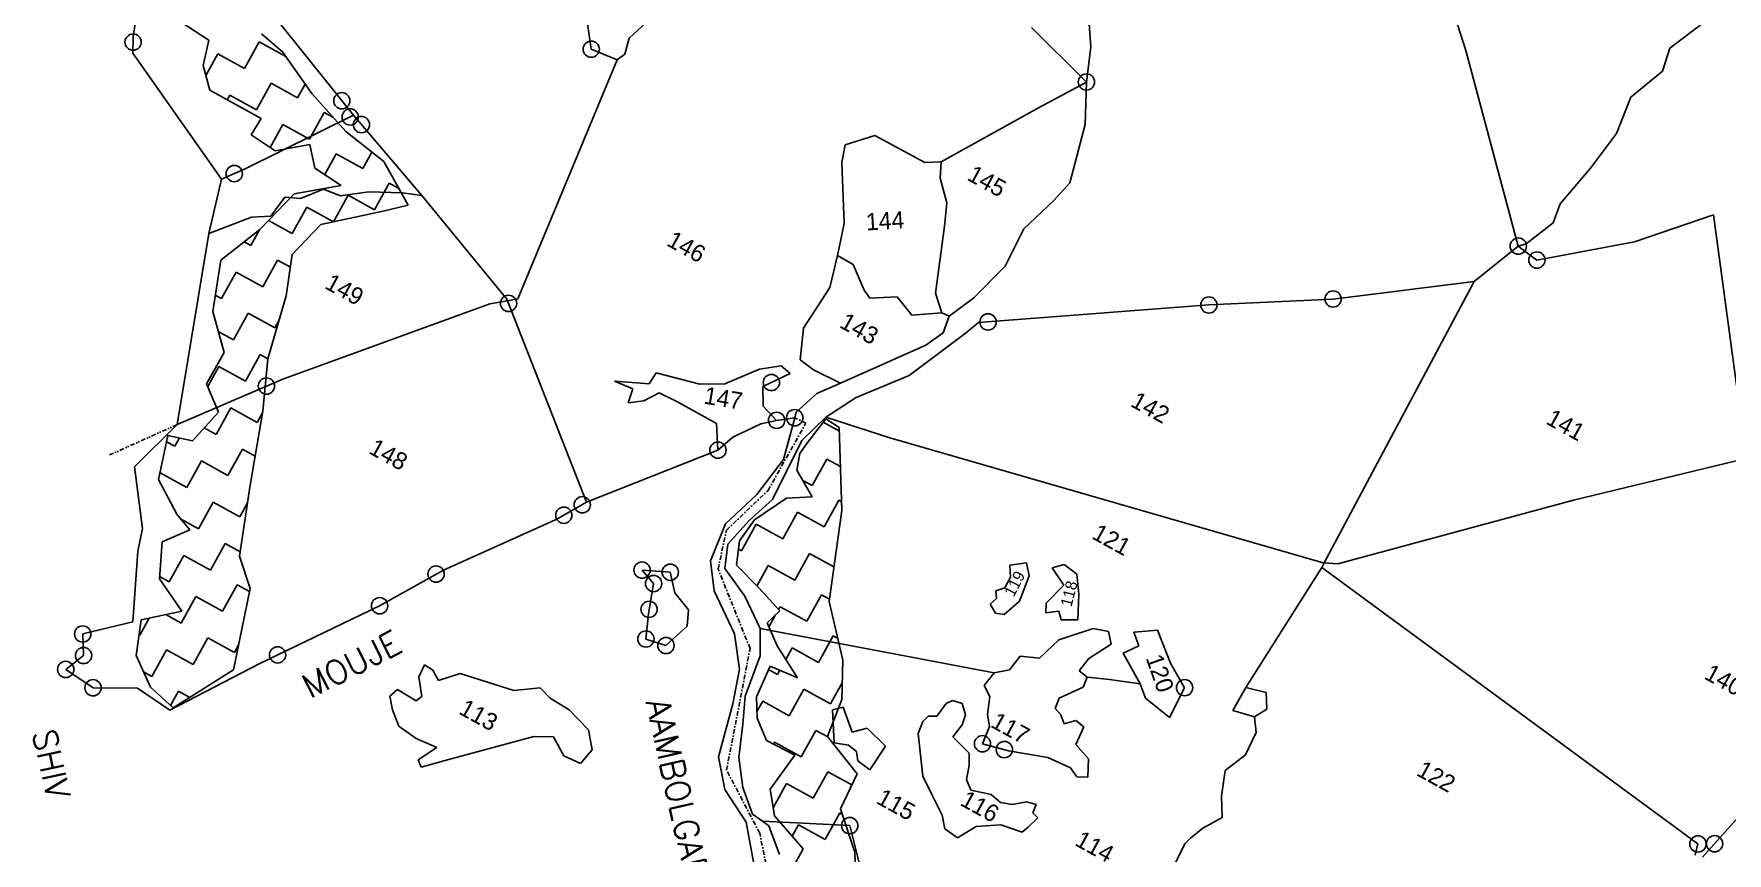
# Model space of a CAD drawing. Header units: metres. Extents: x 322054 to 327919, y 1839216 to 1844053.
# Drawn here: x 322076 to 323923, y 1840922 to 1841816 of the extents above; entities that cross this region are included whole.
import ezdxf

# ---------------------------------------------------------------- set-up
doc = ezdxf.new("R2010")
doc.units = ezdxf.units.M
doc.header["$MEASUREMENT"] = 0
doc.linetypes.add('DASHDOT', pattern=[1, 0.5, -0.25, 0, -0.25])
doc.linetypes.add('DIVIDE', pattern=[1.25, 0.5, -0.25, 0, -0.25, 0, -0.25])
for name, color, linetype in [('LINE_WATER', 4, 'Continuous'), ('POLY_HATCH', 12, 'Continuous'), ('POLY_PARCEL', 6, 'Continuous'), ('POLY_WATER', 4, 'Continuous'), ('TEXT_MAPOUT', 7, 'Continuous'), ('TEXT_PARCEL', 7, 'Continuous'), ('V_BOUND_LINE', 7, 'Continuous'), ('V_BOUND_STREAM_LINE', 7, 'DASHDOT'), ('V_DIVIDE_LINE', 7, 'DIVIDE')]:
    doc.layers.add(name, color=color, linetype=linetype)
doc.styles.get("Standard").update_dxf_attribs({"font": 'simplex.shx'})
doc.styles.add('TEXT_MAP', font='', dxfattribs={"height": 2.5})
doc.styles.get('TEXT_MAP').set_extended_font_data('Kruti Dev 050')

msp = doc.modelspace()

# ---------------------------------------------------------------- linework, layer by layer
for centre in [(322184.6, 1841807.4), (322684.2, 1841799.7), (323224.3, 1841763.9), (322412.2, 1841743.4), (322421.3, 1841725.8), (322433.6, 1841717.4), (322294.9, 1841664), (323695.2, 1841584.8), (323715.5, 1841569.6), (322594, 1841522.3), (323357.8, 1841520.6), (323493.3, 1841527.1), (323117, 1841502.1), (322330, 1841432.1), (322880.7, 1841436), (322886.4, 1841394.7), (322906.1, 1841397.6), (322822.4, 1841362.2), (322654.3, 1841291.2), (322674.4, 1841302.6), (322515, 1841227), (322739.6, 1841231.3), (322752.2, 1841216.6), (322770.4, 1841229), (322453.4, 1841192.4), (322747.3, 1841188.5), (322129.6, 1841161.6), (322743.8, 1841156.1), (322765.7, 1841149), (322130.5, 1841138.1), (322342.1, 1841138.8), (322111.1, 1841122.9), (322140.9, 1841102.9), (323331.3, 1841103), (323110.9, 1841041.8), (323134.8, 1841035.4), (322966.1, 1840952.5), (323891.2, 1840932.5), (323909.3, 1840932.7)]:
    msp.add_circle(centre, 8.88)
at = {"layer": 'LINE_WATER'}
for p, q in [((323226, 1841842.1), (323229.1, 1841802.3)), ((323901, 1841831.2), (323860.6, 1841801)), ((323229.1, 1841802.3), (323224.3, 1841763.9)), ((323860.6, 1841801), (323852.6, 1841775.6)), ((323224.3, 1841763.9), (323224.3, 1841763.9)), ((323852.6, 1841775.6), (323818.1, 1841747.2)), ((323818.1, 1841747.2), (323802.3, 1841707.6)), ((323802.3, 1841707.6), (323774.1, 1841670)), ((323774.1, 1841670), (323740.8, 1841630.9)), ((322334.9, 1841617.6), (322349.9, 1841638.1)), ((322349.9, 1841638.1), (322367.1, 1841636.9)), ((322367.1, 1841636.9), (322392.1, 1841647.1)), ((322392.1, 1841647.1), (322410.7, 1841639.8)), ((322410.7, 1841639.8), (322441.7, 1841644.1)), ((322441.7, 1841644.1), (322478.3, 1841643)), ((322478.3, 1841643), (322499.4, 1841639.9)), ((322267.3, 1841598.5), (322313.7, 1841616.3)), ((322313.7, 1841616.3), (322334.9, 1841617.6)), ((323740.8, 1841630.9), (323733.3, 1841610.2)), ((323733.3, 1841610.2), (323703.7, 1841587.3)), ((323703.7, 1841587.3), (323695.2, 1841584.8))]:
    msp.add_line(p, q, dxfattribs=at)
at = {"layer": 'POLY_HATCH'}
for p, q in [((322238, 1841828.5), (322267.3, 1841809.4)), ((322347.6, 1841796.9), (322324.5, 1841816.6)), ((322267.3, 1841809.4), (322261.1, 1841781.9)), ((322261.1, 1841781.9), (322268.3, 1841755)), ((322379.4, 1841751.4), (322347.6, 1841796.9)), ((322268.3, 1841755), (322324.1, 1841724.2)), ((322416.4, 1841710), (322379.4, 1841751.4)), ((322324.1, 1841724.2), (322313.2, 1841706.2)), ((322313.2, 1841706.2), (322339.5, 1841688.8)), ((322458.1, 1841677.1), (322416.4, 1841710)), ((322339.5, 1841688.8), (322377.3, 1841695.8)), ((322377.3, 1841695.8), (322382.9, 1841669.8)), ((322382.9, 1841669.8), (322411.5, 1841651)), ((322484.7, 1841629.5), (322458.1, 1841677.1)), ((322411.5, 1841651), (322360.2, 1841642)), ((322360.2, 1841642), (322322.7, 1841602.9)), ((322389.3, 1841608.3), (322457.1, 1841622.8)), ((322457.1, 1841622.8), (322484.7, 1841629.5)), ((322322.7, 1841602.9), (322280.3, 1841569.4)), ((322358.2, 1841575.6), (322389.3, 1841608.3)), ((322280.3, 1841569.4), (322271.4, 1841513.5)), ((322351.5, 1841530.5), (322358.2, 1841575.6)), ((322331.6, 1841461.7), (322351.5, 1841530.5)), ((322271.4, 1841513.5), (322283.7, 1841468.8)), ((322283.7, 1841468.8), (322264.7, 1841434.4)), ((322326.1, 1841404.9), (322331.6, 1841461.7)), ((322264.7, 1841434.4), (322277.6, 1841403.7)), ((322277.6, 1841403.7), (322249.4, 1841372.4)), ((322312.3, 1841323.8), (322326.1, 1841404.9)), ((322919.5, 1841369.3), (322940, 1841396.4)), ((322940, 1841396.4), (322954.6, 1841387)), ((322222.6, 1841378.2), (322212.1, 1841330.2)), ((322249.4, 1841372.4), (322222.6, 1841378.2)), ((322954.6, 1841387), (322957.6, 1841296.4)), ((322908.3, 1841340.4), (322911.6, 1841358.4)), ((322911.6, 1841358.4), (322919.5, 1841369.3)), ((322925.3, 1841311.2), (322908.3, 1841340.4)), ((322212.1, 1841330.2), (322232.1, 1841292.2)), ((322300.6, 1841246.4), (322312.3, 1841323.8)), ((322862.3, 1841286.3), (322897, 1841309.7)), ((322897, 1841309.7), (322925.3, 1841311.2)), ((322232.1, 1841292.2), (322246.6, 1841275.2)), ((322845.8, 1841263.2), (322862.3, 1841286.3)), ((322957.6, 1841296.4), (322943.6, 1841197.2)), ((322246.6, 1841275.2), (322216.4, 1841262)), ((322842.5, 1841236.6), (322845.8, 1841263.2)), ((322216.4, 1841262), (322213.2, 1841221.8)), ((322312.1, 1841211.2), (322300.6, 1841246.4)), ((322866.8, 1841211.9), (322842.5, 1841236.6)), ((322213.2, 1841221.8), (322237.6, 1841186.4)), ((322294, 1841122.4), (322312.1, 1841211.2)), ((322889.9, 1841186.9), (322866.8, 1841211.9)), ((322943.6, 1841197.2), (322958.5, 1841133.2)), ((322193.4, 1841176.9), (322187.9, 1841138)), ((322237.6, 1841186.4), (322193.4, 1841176.9)), ((322876, 1841173.7), (322889.9, 1841186.9)), ((322886.8, 1841148.8), (322876, 1841173.7)), ((322187.9, 1841138), (322203.7, 1841103.4)), ((322909.2, 1841113.8), (322886.8, 1841148.8)), ((322958.5, 1841133.2), (322957.5, 1841090.2)), ((322228.2, 1841080.9), (322294, 1841122.4)), ((322864.6, 1841092.9), (322879.3, 1841126.5)), ((322879.3, 1841126.5), (322909.2, 1841113.8)), ((322203.7, 1841103.4), (322228.2, 1841080.9)), ((322865.1, 1841069.9), (322864.6, 1841092.9)), ((322957.5, 1841090.2), (322941.8, 1841049.7)), ((322875.3, 1841045.4), (322865.1, 1841069.9)), ((322906.1, 1841029.3), (322875.3, 1841045.4)), ((322941.8, 1841049.7), (322974.3, 1841009)), ((322879.3, 1840992.4), (322906.1, 1841029.3)), ((322974.3, 1841009), (322956, 1840970.8)), ((322884.1, 1840963.2), (322879.3, 1840992.4)), ((322956, 1840970.8), (322971.8, 1840923.6)), ((322915.3, 1840927.1), (322884.1, 1840963.2)), ((322899.3, 1840898.1), (322915.3, 1840927.1)), ((322971.8, 1840923.6), (322973.4, 1840869.7))]:
    msp.add_line(p, q, dxfattribs=at)
at = {"layer": 'POLY_HATCH', "linetype": 'Continuous'}
for p, q in [((322306, 1841778.6), (322322, 1841807.6)), ((322322, 1841807.6), (322351, 1841791.6)), ((322264, 1841771.1), (322276.9, 1841794.6)), ((322276.9, 1841794.6), (322306, 1841778.6)), ((322351, 1841791.6), (322351.1, 1841791.8)), ((322319, 1841733.5), (322335, 1841762.5)), ((322335, 1841762.5), (322364, 1841746.5)), ((322364, 1841746.5), (322372.3, 1841761.6)), ((322287.2, 1841744.5), (322290, 1841749.5)), ((322290, 1841749.5), (322319, 1841733.5)), ((322377, 1841701.5), (322393, 1841730.5)), ((322393, 1841730.5), (322403, 1841725)), ((322334.1, 1841692.4), (322348, 1841717.5)), ((322348, 1841717.5), (322377, 1841701.5)), ((322435, 1841669.5), (322444.9, 1841687.5)), ((322393.5, 1841662.9), (322406, 1841685.5)), ((322406, 1841685.5), (322435, 1841669.5)), ((322448, 1841624.5), (322464, 1841653.5)), ((322464, 1841653.5), (322474.5, 1841647.7)), ((322403, 1841611.5), (322419, 1841640.5)), ((322419, 1841640.5), (322448, 1841624.5)), ((322358, 1841598.5), (322374, 1841627.5)), ((322374, 1841627.5), (322403, 1841611.5)), ((322313, 1841585.5), (322322.5, 1841602.7)), ((322332.2, 1841612.7), (322358, 1841598.5)), ((322305.7, 1841589.5), (322313, 1841585.5)), ((322326, 1841540.5), (322342, 1841569.5)), ((322342, 1841569.5), (322356.2, 1841561.7)), ((322281, 1841527.5), (322297, 1841556.5)), ((322297, 1841556.5), (322326, 1841540.5)), ((322274.2, 1841531.2), (322281, 1841527.5)), ((322294, 1841482.5), (322310, 1841511.5)), ((322310, 1841511.5), (322339, 1841495.5)), ((322339, 1841495.5), (322344, 1841504.5)), ((322277.4, 1841491.6), (322294, 1841482.5)), ((322307, 1841437.4), (322323, 1841466.4)), ((322323, 1841466.4), (322331.6, 1841461.7)), ((322265.9, 1841431.5), (322278, 1841453.4)), ((322278, 1841453.4), (322307, 1841437.4)), ((322275, 1841379.4), (322291, 1841408.4)), ((322291, 1841408.4), (322320, 1841392.4)), ((322320, 1841392.4), (322325.8, 1841402.9)), ((322937.1, 1841392.6), (322954.8, 1841382.8)), ((322230, 1841366.4), (322235, 1841375.5)), ((322262.1, 1841386.5), (322275, 1841379.4)), ((322221.1, 1841371.3), (322230, 1841366.4)), ((322288, 1841334.4), (322304, 1841363.4)), ((322304, 1841363.4), (322317.8, 1841355.8)), ((322213.5, 1841336.5), (322214, 1841337.4)), ((322214, 1841337.4), (322243, 1841321.4)), ((322243, 1841321.4), (322259, 1841350.4)), ((322259, 1841350.4), (322288, 1841334.4)), ((322925.2, 1841323.5), (322941.2, 1841352.5)), ((322941.2, 1841352.5), (322956, 1841344.3)), ((322914.8, 1841329.2), (322925.2, 1841323.5)), ((322256, 1841276.4), (322272, 1841305.4)), ((322272, 1841305.4), (322301, 1841289.4)), ((322301, 1841289.4), (322309.4, 1841304.6)), ((322938.2, 1841278.4), (322954.2, 1841307.5)), ((322954.2, 1841307.5), (322957.3, 1841305.7)), ((322236.3, 1841287.2), (322256, 1841276.4)), ((322848.2, 1841252.4), (322864.2, 1841281.4)), ((322864.2, 1841281.4), (322893.2, 1841265.4)), ((322893.2, 1841265.4), (322909.2, 1841294.4)), ((322909.2, 1841294.4), (322938.2, 1841278.4)), ((322224, 1841218.4), (322240, 1841247.4)), ((322240, 1841247.4), (322269, 1841231.4)), ((322269, 1841231.4), (322285, 1841260.4)), ((322285, 1841260.4), (322301.3, 1841251.4)), ((322844.7, 1841254.3), (322848.2, 1841252.4)), ((322906.2, 1841220.4), (322922.2, 1841249.4)), ((322922.2, 1841249.4), (322948.9, 1841234.7)), ((322864.8, 1841213.9), (322877.2, 1841236.4)), ((322877.2, 1841236.4), (322906.2, 1841220.4)), ((322213.4, 1841224.2), (322224, 1841218.4)), ((322282, 1841186.4), (322298, 1841215.4)), ((322298, 1841215.4), (322311.4, 1841208)), ((322237, 1841173.3), (322253, 1841202.4)), ((322253, 1841202.4), (322282, 1841186.4)), ((322888.5, 1841188.3), (322890.2, 1841191.4)), ((322890.2, 1841191.4), (322919.2, 1841175.4)), ((322919.2, 1841175.4), (322935.2, 1841204.4)), ((322935.2, 1841204.4), (322944, 1841199.6)), ((322192, 1841160.3), (322202.2, 1841178.8)), ((322220.1, 1841182.7), (322237, 1841173.3)), ((322877.9, 1841169.2), (322885.3, 1841182.6)), ((322191.1, 1841160.8), (322192, 1841160.3)), ((322250, 1841128.3), (322266, 1841157.3)), ((322266, 1841157.3), (322295, 1841141.3)), ((322932.2, 1841130.4), (322948.2, 1841159.4)), ((322948.2, 1841159.4), (322953, 1841156.8)), ((322205, 1841115.3), (322221, 1841144.3)), ((322221, 1841144.3), (322250, 1841128.3)), ((322295, 1841141.3), (322299.6, 1841149.6)), ((322896.3, 1841133.9), (322903.2, 1841146.4)), ((322903.2, 1841146.4), (322932.2, 1841130.4)), ((322196, 1841120.3), (322205, 1841115.3)), ((322877.6, 1841122.7), (322887.2, 1841117.4)), ((322887.2, 1841117.4), (322889.8, 1841122)), ((322225.3, 1841083.6), (322234, 1841099.3)), ((322234, 1841099.3), (322246.5, 1841092.4)), ((322900.2, 1841072.4), (322916.2, 1841101.4)), ((322916.2, 1841101.4), (322945.2, 1841085.4)), ((322945.2, 1841085.4), (322957.9, 1841108.3)), ((322864.9, 1841077), (322871.2, 1841088.4)), ((322871.2, 1841088.4), (322900.2, 1841072.4)), ((322883.1, 1841041.3), (322884.2, 1841043.4)), ((322884.2, 1841043.4), (322913.2, 1841027.4)), ((322913.2, 1841027.4), (322929.2, 1841056.4)), ((322929.2, 1841056.4), (322942.1, 1841049.3)), ((322926.2, 1840982.3), (322942.2, 1841011.3)), ((322942.2, 1841011.3), (322968.5, 1840996.9)), ((322882.7, 1840972), (322897.2, 1840998.3)), ((322897.2, 1840998.3), (322926.2, 1840982.3)), ((322903.4, 1840940.9), (322910.2, 1840953.3)), ((322910.2, 1840953.3), (322939.2, 1840937.3)), ((322939.2, 1840937.3), (322955.3, 1840966.3)), ((322955.3, 1840966.3), (322958, 1840964.8))]:
    msp.add_line(p, q, dxfattribs=at)
at = {"layer": 'POLY_PARCEL'}
for p, q in [((322684.2, 1841799.7), (322678, 1841842.8)), ((322343.9, 1841828.7), (322424.9, 1841727.6)), ((322744.5, 1841829.2), (322725.7, 1841811.9)), ((323164.5, 1841823.5), (323224.3, 1841763.9)), ((323628.8, 1841826.8), (323638.2, 1841798.2)), ((322712.6, 1841788.2), (322684.2, 1841799.7)), ((322725.7, 1841811.9), (322720.9, 1841794.2)), ((323638.2, 1841798.2), (323695.2, 1841584.8)), ((322712.6, 1841788.2), (322604, 1841527.3)), ((322720.9, 1841794.2), (322712.6, 1841788.2)), ((323172, 1841735.6), (323224.3, 1841763.9)), ((323224.3, 1841763.9), (323222.9, 1841717.4)), ((322424.9, 1841727.6), (322306.6, 1841669.1)), ((322424.9, 1841727.6), (322499.4, 1841639.9)), ((323065.9, 1841676.8), (323172, 1841735.6)), ((323222.9, 1841717.4), (323206.2, 1841653.7)), ((322961.2, 1841695.4), (322957.6, 1841676.2)), ((322993.6, 1841705.5), (322961.2, 1841695.4)), ((323047.9, 1841676.2), (322993.6, 1841705.5)), ((322306.6, 1841669.1), (322280.8, 1841657.8)), ((322957.6, 1841676.2), (322960.1, 1841609.5)), ((323065.9, 1841676.8), (323047.9, 1841676.2)), ((323064.6, 1841659), (323065.9, 1841676.8)), ((323072.1, 1841632), (323064.6, 1841659)), ((323206.2, 1841653.7), (323188.6, 1841634.6)), ((322499.4, 1841639.9), (322592.1, 1841527.1)), ((323069.4, 1841606.7), (323072.1, 1841632)), ((323188.6, 1841634.6), (323156, 1841603.6)), ((323821.8, 1841589.5), (323908.1, 1841619.1)), ((323908.1, 1841619.1), (323935.9, 1841414.7)), ((322960.1, 1841609.5), (322952.9, 1841574.6)), ((323059.7, 1841533.5), (323069.4, 1841606.7)), ((323156, 1841603.6), (323135.8, 1841563)), ((323647.1, 1841546.1), (323695.2, 1841584.8)), ((323695.2, 1841584.8), (323715.5, 1841569.6)), ((323715.5, 1841569.6), (323821.8, 1841589.5)), ((322952.9, 1841574.6), (322944.4, 1841539.8)), ((322952.9, 1841574.6), (322969.9, 1841564.7)), ((322969.9, 1841564.7), (322981.7, 1841536.9)), ((323135.8, 1841563), (323101.6, 1841528.3)), ((322944.4, 1841539.8), (322915.8, 1841495.4)), ((323647.1, 1841546.1), (323483.5, 1841239.1)), ((323493.3, 1841527.1), (323647.1, 1841546.1)), ((322573.7, 1841521.7), (322347.8, 1841439.8)), ((322592.8, 1841525.2), (322573.7, 1841521.7)), ((322592.1, 1841527.1), (322592.8, 1841525.2)), ((322604, 1841527.3), (322592.8, 1841525.2)), ((322592.8, 1841525.2), (322679.2, 1841305.4)), ((322981.7, 1841536.9), (322988.2, 1841528.2)), ((322988.2, 1841528.2), (323017.9, 1841529.4)), ((323017.9, 1841529.4), (323033.8, 1841509.6)), ((323066.5, 1841512.1), (323059.7, 1841533.5)), ((323101.6, 1841528.3), (323074.6, 1841508.3)), ((323357.8, 1841520.6), (323493.3, 1841527.1)), ((323033.8, 1841509.6), (323066.5, 1841512.1)), ((323074.6, 1841508.3), (323066.5, 1841512.1)), ((323106.4, 1841501.3), (323357.8, 1841520.6)), ((322915.8, 1841495.4), (322911.9, 1841460.9)), ((322829.9, 1841434.7), (322867.6, 1841450.5)), ((322867.6, 1841450.5), (322891.3, 1841454.3)), ((322891.3, 1841454.3), (322901.1, 1841446)), ((322911.9, 1841460.9), (322926.7, 1841449.8)), ((322926.7, 1841449.8), (322956, 1841435.2)), ((322347.8, 1841439.8), (322232.5, 1841390)), ((322729.6, 1841429.1), (322709.5, 1841437.3)), ((322709.5, 1841437.3), (322747.3, 1841434.7)), ((322724.3, 1841413.7), (322729.6, 1841429.1)), ((322747.3, 1841434.7), (322755, 1841446.6)), ((322755, 1841446.6), (322802.8, 1841434.2)), ((322802.8, 1841434.2), (322829.9, 1841434.7)), ((322901.1, 1841446), (322871.4, 1841431.5)), ((322871.4, 1841431.5), (322871.7, 1841410.1)), ((322741.4, 1841416), (322724.3, 1841413.7)), ((322758.4, 1841424.9), (322741.4, 1841416)), ((322777.6, 1841415.1), (322758.4, 1841424.9)), ((322820.9, 1841391.2), (322777.6, 1841415.1)), ((322871.7, 1841410.1), (322886.4, 1841394.7)), ((323009.9, 1841375.5), (322940.1, 1841398.2)), ((322822.4, 1841362.2), (322820.9, 1841391.2)), ((323482.5, 1841239.1), (323009.9, 1841375.5)), ((323941.9, 1841352.8), (323755.6, 1841307.7)), ((323755.6, 1841307.7), (323498.3, 1841238)), ((322739.6, 1841231.3), (322770.4, 1841229)), ((322752.2, 1841216.6), (322739.6, 1841231.3)), ((322770.4, 1841229), (322775.3, 1841206.5)), ((323140.7, 1841236.6), (323158.9, 1841239.4)), ((323141.3, 1841223.5), (323140.7, 1841236.6)), ((323158.9, 1841239.4), (323161.8, 1841225)), ((323186.9, 1841233.8), (323199.8, 1841237.5)), ((323199.7, 1841214.9), (323186.9, 1841233.8)), ((323199.8, 1841237.5), (323213.7, 1841226.9)), ((323213.7, 1841226.9), (323215.9, 1841205)), ((323481, 1841234.2), (323398.2, 1841103.2)), ((323483.5, 1841239.1), (323481, 1841234.2)), ((323481, 1841234.2), (323891.2, 1840932.5)), ((323483.5, 1841239.1), (323482.5, 1841239.1)), ((323498.3, 1841238), (323483.5, 1841239.1)), ((322746.5, 1841183.5), (322752.2, 1841216.6)), ((323125.3, 1841208.7), (323135.4, 1841212)), ((323126.1, 1841200.4), (323125.3, 1841208.7)), ((323135.4, 1841212), (323141.3, 1841223.5)), ((323161.8, 1841225), (323151.1, 1841197.4)), ((323180.3, 1841195.1), (323199.7, 1841214.9)), ((322775.3, 1841206.5), (322790.1, 1841187.8)), ((323119.3, 1841194.3), (323126.1, 1841200.4)), ((323125.1, 1841184.2), (323119.3, 1841194.3)), ((323151.1, 1841197.4), (323134.7, 1841182.9)), ((323179.9, 1841184.5), (323180.3, 1841195.1)), ((323215.9, 1841205), (323214.8, 1841177.1)), ((322743.8, 1841156.1), (322746.5, 1841183.5)), ((322788.9, 1841170.3), (322765.7, 1841149)), ((322790.1, 1841187.8), (322788.9, 1841170.3)), ((323134.7, 1841182.9), (323125.1, 1841184.2)), ((323194.3, 1841186.4), (323179.9, 1841184.5)), ((323196.6, 1841177.2), (323194.3, 1841186.4)), ((323214.8, 1841177.1), (323196.6, 1841177.2)), ((322765.7, 1841149), (322743.8, 1841156.1)), ((322868.6, 1841167.5), (323123.6, 1841119.1)), ((323172.9, 1841135.3), (323194, 1841155.1)), ((323194, 1841155.1), (323231.5, 1841167.4)), ((323231.5, 1841167.4), (323248.2, 1841164.3)), ((323248.2, 1841164.3), (323251.2, 1841150.5)), ((323301.6, 1841165.6), (323275.9, 1841163.7)), ((323275.9, 1841163.7), (323281.5, 1841148.8)), ((323315.8, 1841129.7), (323301.6, 1841165.6)), ((323140.5, 1841122.5), (323152.1, 1841137.5)), ((323152.1, 1841137.5), (323172.9, 1841135.3)), ((323226.7, 1841134.9), (323216.2, 1841121.5)), ((323251.2, 1841150.5), (323226.7, 1841134.9)), ((323281.5, 1841148.8), (323264.5, 1841140.7)), ((323264.5, 1841140.7), (323282.7, 1841107.1)), ((322496, 1841114.7), (322502.3, 1841127.8)), ((322499.5, 1841093.2), (322496, 1841114.7)), ((322502.3, 1841127.8), (322511.3, 1841122.2)), ((322511.3, 1841122.2), (322517.7, 1841110.9)), ((322517.7, 1841110.9), (322541.4, 1841118.3)), ((322541.4, 1841118.3), (322599.9, 1841100)), ((323123.6, 1841119.1), (323112.8, 1841105.3)), ((323123.6, 1841119.1), (323140.5, 1841122.5)), ((323216.2, 1841121.5), (323225.1, 1841114.5)), ((323331.3, 1841103), (323315.8, 1841129.7)), ((322464.5, 1841093.7), (322472.9, 1841100.9)), ((322472.9, 1841100.9), (322493.4, 1841088.7)), ((322599.9, 1841100), (322628.4, 1841103)), ((322628.4, 1841103), (322639.3, 1841091.7)), ((323112.8, 1841105.3), (323119, 1841093.2)), ((323194.4, 1841091.6), (323220.8, 1841103.5)), ((323220.8, 1841103.5), (323225.1, 1841114.5)), ((323225.1, 1841114.5), (323249.3, 1841111.8)), ((323249.3, 1841111.8), (323282.7, 1841107.1)), ((323282.7, 1841107.1), (323288.7, 1841091.4)), ((323315, 1841070.3), (323331.3, 1841103)), ((323398.2, 1841103.2), (323383.9, 1841078)), ((323420.4, 1841097.6), (323398.2, 1841103.2)), ((323421.1, 1841079.6), (323420.4, 1841097.6)), ((322467.3, 1841079), (322464.5, 1841093.7)), ((322474.5, 1841061.1), (322467.3, 1841079)), ((322493.4, 1841088.7), (322499.5, 1841093.2)), ((322639.3, 1841091.7), (322660.3, 1841079)), ((322660.3, 1841079), (322681.2, 1841057.1)), ((322959, 1841081.6), (322947.5, 1841078.9)), ((322947.5, 1841078.9), (322949.2, 1841042.8)), ((322968.8, 1841054.4), (322959, 1841081.6)), ((323071.3, 1841085.7), (323061.2, 1841072.1)), ((323078.3, 1841088.9), (323071.3, 1841085.7)), ((323088.6, 1841085.6), (323078.3, 1841088.9)), ((323092.3, 1841073.3), (323088.6, 1841085.6)), ((323119, 1841093.2), (323116.5, 1841073.6)), ((323190.1, 1841080.4), (323194.4, 1841091.6)), ((323196.4, 1841073.5), (323190.1, 1841080.4)), ((323288.7, 1841091.4), (323315, 1841070.3)), ((323383.9, 1841078), (323407.6, 1841071.1)), ((323407.6, 1841071.1), (323421.1, 1841079.6)), ((322493.1, 1841047.5), (322474.5, 1841061.1)), ((323045.8, 1841066), (323040.6, 1841053.1)), ((323051.7, 1841071.9), (323045.8, 1841066)), ((323061.2, 1841072.1), (323051.7, 1841071.9)), ((323078.6, 1841049.5), (323088.9, 1841062.4)), ((323088.9, 1841062.4), (323092.3, 1841073.3)), ((323118.6, 1841060.8), (323110.9, 1841041.8)), ((323116.5, 1841073.6), (323118.6, 1841060.8)), ((323200.1, 1841063.4), (323196.4, 1841073.5)), ((323212.8, 1841067.2), (323200.1, 1841063.4)), ((323212.6, 1841041.1), (323221.4, 1841060.4)), ((323221.4, 1841060.4), (323212.8, 1841067.2)), ((323407.6, 1841071.1), (323409.3, 1841054.1)), ((322515.9, 1841037.7), (322493.1, 1841047.5)), ((322621.5, 1841049.7), (322523.4, 1841023.2)), ((322643.2, 1841049.5), (322621.5, 1841049.7)), ((322654.3, 1841028.5), (322643.2, 1841049.5)), ((322681.2, 1841057.1), (322685.2, 1841035.3)), ((322949.2, 1841042.8), (322964.7, 1841040.2)), ((322985.3, 1841058.9), (322968.8, 1841054.4)), ((323005, 1841039.2), (322985.3, 1841058.9)), ((323040.6, 1841053.1), (323046, 1841006.5)), ((323096.5, 1841031.5), (323078.6, 1841049.5)), ((323110.9, 1841041.8), (323139.3, 1841034.2)), ((323226.5, 1841025.4), (323212.6, 1841041.1)), ((323409.3, 1841054.1), (323397.7, 1841029.7)), ((322495.3, 1841024.1), (322515.9, 1841037.7)), ((322498.7, 1841016.1), (322495.3, 1841024.1)), ((322523.4, 1841023.2), (322498.7, 1841016.1)), ((322672.6, 1841020.1), (322654.3, 1841028.5)), ((322685.2, 1841035.3), (322672.6, 1841020.1)), ((322964.7, 1841040.2), (322973.4, 1841033.2)), ((322973.4, 1841033.2), (322974.9, 1841023.1)), ((322974.9, 1841023.1), (322988.1, 1841013.3)), ((322988.1, 1841013.3), (323005, 1841039.2)), ((323096.4, 1841018.2), (323096.5, 1841031.5)), ((323139.3, 1841034.2), (323182.2, 1841026.8)), ((323182.2, 1841026.8), (323206.9, 1841015.7)), ((323225.9, 1841005.2), (323226.5, 1841025.4)), ((323397.7, 1841029.7), (323375.5, 1841012.8)), ((323046, 1841006.5), (323055.8, 1840986.4)), ((323093.3, 1841002.9), (323096.4, 1841018.2)), ((323206.9, 1841015.7), (323213.8, 1841005.7)), ((323213.8, 1841005.7), (323225.9, 1841005.2)), ((323375.5, 1841012.8), (323371.4, 1840984.5)), ((323055.8, 1840986.4), (323066.9, 1840963.8)), ((323098.2, 1840991), (323093.3, 1841002.9)), ((323120.3, 1840986.4), (323098.2, 1840991)), ((323130.7, 1840977.8), (323120.3, 1840986.4)), ((323143.1, 1840975.4), (323130.7, 1840977.8)), ((323158.9, 1840978.5), (323143.1, 1840975.4)), ((323169.3, 1840975.6), (323158.9, 1840978.5)), ((323165.8, 1840966.3), (323169.3, 1840975.6)), ((323371.4, 1840984.5), (323372.3, 1840961.2)), ((323896.2, 1840917.9), (323951.8, 1840980.3)), ((322870.8, 1840957.5), (322966.1, 1840952.5)), ((322966.1, 1840952.5), (322980.4, 1840895.8)), ((323066.9, 1840963.8), (323069.7, 1840948.9)), ((323069.7, 1840948.9), (323083.8, 1840939.3)), ((323083.8, 1840939.3), (323104.1, 1840951.4)), ((323104.1, 1840951.4), (323130.8, 1840953.2)), ((323130.8, 1840953.2), (323154.2, 1840945.2)), ((323154.2, 1840945.2), (323160.8, 1840950.7)), ((323160.8, 1840950.7), (323171.2, 1840961)), ((323171.2, 1840961), (323165.8, 1840966.3)), ((323351.2, 1840949.6), (323337.9, 1840938.8)), ((323372.3, 1840961.2), (323351.2, 1840949.6)), ((323331.8, 1840932.8), (323318.9, 1840907)), ((323337.9, 1840938.8), (323331.8, 1840932.8)), ((323891.2, 1840932.5), (323888.2, 1840920.1))]:
    msp.add_line(p, q, dxfattribs=at)
at = {"layer": 'POLY_WATER'}
for p, q in [((323074.6, 1841508.3), (323067.9, 1841490.3)), ((323092, 1841489.5), (323030.8, 1841443.6)), ((323067.9, 1841490.3), (323049.1, 1841476.8)), ((323106.4, 1841501.3), (323092, 1841489.5)), ((323049.1, 1841476.8), (322956, 1841435.2)), ((322956, 1841435.2), (322930.2, 1841423.9)), ((323030.8, 1841443.6), (322973.3, 1841419.5)), ((322930.2, 1841423.9), (322907.7, 1841403.7)), ((322973.3, 1841419.5), (322940.1, 1841398.2)), ((322906.1, 1841397.6), (322893.9, 1841352.1)), ((322907.7, 1841403.7), (322906.1, 1841397.6)), ((322940.1, 1841398.2), (322914, 1841372.6)), ((322914, 1841372.6), (322881.9, 1841308.5)), ((322893.9, 1841352.1), (322864.7, 1841313.9)), ((322864.7, 1841313.9), (322830.6, 1841281.7)), ((322881.9, 1841308.5), (322856.4, 1841285.5)), ((322830.6, 1841281.7), (322814.3, 1841241.3)), ((322856.4, 1841285.5), (322833, 1841259.6)), ((322833, 1841259.6), (322830, 1841233.1)), ((322814.3, 1841241.3), (322818.1, 1841208.7)), ((322830, 1841233.1), (322851.6, 1841202.7)), ((322818.1, 1841208.7), (322840.5, 1841161.6)), ((322851.6, 1841202.7), (322868.6, 1841167.5)), ((322840.5, 1841161.6), (322846, 1841123.3)), ((322868.6, 1841167.5), (322868.3, 1841137.7)), ((322868.3, 1841137.7), (322851.9, 1841093.9)), ((322846, 1841123.3), (322838.7, 1841085.5)), ((322838.7, 1841085.5), (322822.9, 1841027.4)), ((322851.9, 1841093.9), (322849.4, 1841063.1)), ((322849.4, 1841063.1), (322845, 1841026.7)), ((322822.9, 1841027.4), (322830, 1840991.9)), ((322845, 1841026.7), (322849.7, 1840994)), ((322830, 1840991.9), (322853.3, 1840956.3)), ((322849.7, 1840994), (322860.2, 1840965.1)), ((322853.3, 1840956.3), (322862.4, 1840906.7)), ((322860.2, 1840965.1), (322870.8, 1840957.5)), ((322870.8, 1840957.5), (322878, 1840952.4)), ((322878, 1840952.4), (322889.5, 1840920.9))]:
    msp.add_line(p, q, dxfattribs=at)
at = {"layer": 'V_BOUND_LINE'}
for p, q in [((322219.7, 1842037.2), (322184.7, 1841813.4)), ((322184.7, 1841813.4), (322184.4, 1841795.4)), ((322184.4, 1841795.4), (322280.8, 1841657.8)), ((322280.8, 1841657.8), (322267.3, 1841598.5)), ((322267.3, 1841598.5), (322232.5, 1841390)), ((322869.3, 1841391), (322886.4, 1841394.7)), ((322886.4, 1841394.7), (322906.1, 1841397.6)), ((322232.5, 1841390), (322186.2, 1841344.1)), ((322822.4, 1841362.2), (322838.7, 1841376.5)), ((322838.7, 1841376.5), (322869.3, 1841391)), ((322679.2, 1841305.4), (322822.4, 1841362.2)), ((322186.2, 1841344.1), (322194.9, 1841276.8)), ((322646.6, 1841286.8), (322679.2, 1841305.4)), ((322522.9, 1841231.4), (322646.6, 1841286.8)), ((322194.9, 1841276.8), (322189.7, 1841252)), ((322189.7, 1841252), (322184.4, 1841175)), ((322453.4, 1841192.4), (322522.9, 1841231.4)), ((322321.9, 1841129), (322453.4, 1841192.4)), ((322184.4, 1841175), (322129.6, 1841161.6)), ((322129.6, 1841161.6), (322130.5, 1841138.1)), ((322130.5, 1841138.1), (322111.1, 1841122.9)), ((322111.1, 1841122.9), (322140.9, 1841102.9)), ((322224.8, 1841078.6), (322321.9, 1841129)), ((322140.9, 1841102.9), (322189.3, 1841102.4)), ((322189.3, 1841102.4), (322224.8, 1841078.6))]:
    msp.add_line(p, q, dxfattribs=at)
at = {"layer": 'V_BOUND_STREAM_LINE', "ltscale": 10}
for p, q in [((322877, 1841318.2), (322918.3, 1841391.7)), ((322918.3, 1841391.7), (322906.1, 1841397.6)), ((322831.6, 1841274.9), (322877, 1841318.2)), ((322822.6, 1841232.5), (322831.6, 1841274.9)), ((322857.4, 1841145.7), (322822.6, 1841232.5)), ((322831.8, 1841013.1), (322857.4, 1841145.7)), ((322867.9, 1840944.3), (322831.8, 1841013.1)), ((322893.1, 1840821.8), (322867.9, 1840944.3))]:
    msp.add_line(p, q, dxfattribs=at)
at = {"layer": 'V_DIVIDE_LINE', "ltscale": 10}
msp.add_line((322232.5, 1841390), (322158.9, 1841356.9), dxfattribs=at)

# ---------------------------------------------------------------- texts
at = {"layer": 'TEXT_MAPOUT'}
for s, height, rotation, p in [('MOUJE', 26.09, 27.2347, (322377.6, 1841090.7)), ('AAMBOLGAD CHI', 26.088, 282.6202, (322743.6, 1841087.5)), ('SHIV', 26.09, 282.6202, (322074.4, 1841054))]:
    msp.add_text(s, height=height, rotation=rotation, dxfattribs=at).set_placement(p)
at = {"layer": 'TEXT_PARCEL', "style": 'TEXT_MAP'}
for s, height, rotation, p in [('145', 18.78, 331.1184, (323093, 1841657.7)), ('144', 18.78, 3.6102, (322984.3, 1841601.8)), ('146', 18.78, 331.1184, (322765.3, 1841586.1)), ('149', 18.78, 331.1184, (322392.4, 1841539.4)), ('143', 18.78, 331.1184, (322953.8, 1841496.8)), ('147', 18.78, 350.5327, (322806.1, 1841413.1)), ('142', 18.78, 331.1184, (323271.2, 1841410.7)), ('141', 18.78, 331.1184, (323724.2, 1841391.6)), ('148', 18.78, 331.1184, (322440.3, 1841359.4)), ('121', 18.78, 331.1184, (323229, 1841266.4)), ('119', 12.52, 62.2883, (323144.9, 1841201.2)), ('118', 12.52, 75.7483, (323207.9, 1841190.5)), ('120', 18.78, 289.4455, (323288.7, 1841135.5)), ('140', 18.78, 331.1184, (323896.8, 1841113.4)), ('113', 18.78, 331.1184, (322538.6, 1841075.1)), ('117', 18.78, 331.1184, (323118.6, 1841060.8)), ('122', 18.78, 331.1184, (323583, 1841008)), ('115', 18.78, 331.1184, (322993.9, 1840977.5)), ('116', 18.78, 331.1184, (323085.3, 1840975.4)), ('114', 18.78, 331.1184, (323210.5, 1840931.6))]:
    msp.add_text(s, height=height, rotation=rotation, dxfattribs=at).set_placement(p)

doc.saveas('drawing.dxf')
